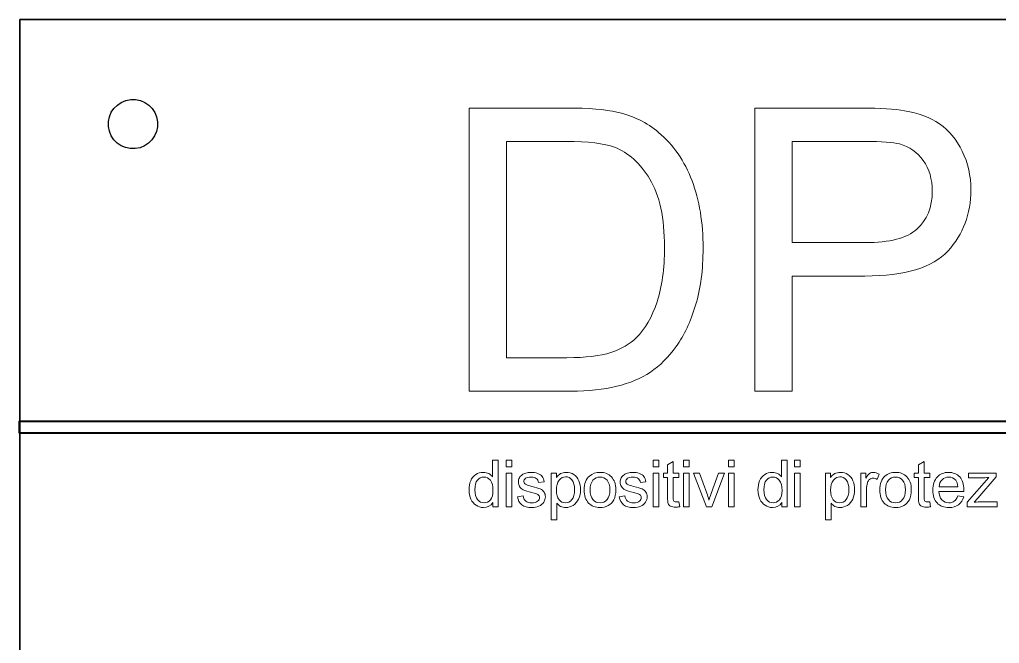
# Model space of a CAD drawing. Header units: inches. Extents: x -366 to -64, y -4 to 526.
# Drawn here: x -366.2 to -207.2, y 424.8 to 526.2 of the extents above; entities that cross this region are included whole.
import ezdxf

# ---------------------------------------------------------------- set-up
doc = ezdxf.new("R2010")
doc.units = ezdxf.units.IN
doc.header["$MEASUREMENT"] = 0
doc.layers.add('holes', color=7, linetype='Continuous')
doc.layers.add('incisione', color=7, linetype='Continuous')

msp = doc.modelspace()

# ---------------------------------------------------------------- linework, layer by layer
at = {"layer": 'holes', "color": 7, "lineweight": 30}
msp.add_open_spline([(-351.82, 508.82), (-351.61, 506.62), (-349.66, 505), (-347.46, 505.21), (-345.26, 505.41), (-343.65, 507.36), (-343.85, 509.56), (-344.06, 511.76), (-346.01, 513.38), (-348.21, 513.17), (-350.41, 512.97), (-352.03, 511.02), (-351.82, 508.82)], degree=3, knots=[0, 0, 0, 0, 1, 1, 1, 2, 2, 2, 3, 3, 3, 4, 4, 4, 4], dxfattribs=at)
at = {"layer": 'incisione', "color": 7, "lineweight": 35}
msp.add_lwpolyline([(-366.21, 526.17), (-366.21, 49.67), (-366.21, 48.39), (-366.21, -4.01), (-289.9, -4.01), (-289.9, 46.29), (-64.21, 46.29), (-64.21, 526.17), (-366.21, 526.17)], dxfattribs=at)
at = {"layer": 'incisione', "color": 7, "lineweight": 40}
msp.add_lwpolyline([(-366.24, 458.97), (-366.24, 460.92), (-64.21, 460.92), (-64.21, 458.97), (-366.24, 458.97)], dxfattribs=at)
at = {"layer": 'incisione', "color": 7, "lineweight": 9}
for points in [[(-287.24, 453.52), (-287.24, 454.59), (-286.31, 454.59), (-286.31, 453.52), (-287.24, 453.52)], [(-263.4, 453.52), (-263.4, 454.59), (-262.48, 454.59), (-262.48, 453.52), (-263.4, 453.52)], [(-258.45, 453.52), (-258.45, 454.59), (-257.52, 454.59), (-257.52, 453.52), (-258.45, 453.52)], [(-251.15, 453.52), (-251.15, 454.59), (-250.22, 454.59), (-250.22, 453.52), (-251.15, 453.52)], [(-240.43, 453.52), (-240.43, 454.59), (-239.5, 454.59), (-239.5, 453.52), (-240.43, 453.52)], [(-287.24, 447.04), (-287.24, 452.51), (-286.31, 452.51), (-286.31, 447.04), (-287.24, 447.04)], [(-263.4, 447.04), (-263.4, 452.51), (-262.48, 452.51), (-262.48, 447.04), (-263.4, 447.04)], [(-258.45, 447.04), (-258.45, 452.51), (-257.52, 452.51), (-257.52, 447.04), (-258.45, 447.04)], [(-251.15, 447.04), (-251.15, 452.51), (-250.22, 452.51), (-250.22, 447.04), (-251.15, 447.04)], [(-240.43, 447.04), (-240.43, 452.51), (-239.5, 452.51), (-239.5, 447.04), (-240.43, 447.04)]]:
    msp.add_lwpolyline(points, dxfattribs=at)
for points, knots in [([(-293.28, 465.83), (-293.28, 465.83), (-293.28, 511.8), (-293.28, 511.8), (-293.28, 511.8), (-277.45, 511.8), (-277.45, 511.8), (-273.87, 511.8), (-271.14, 511.58), (-269.26, 511.14), (-266.63, 510.54), (-264.38, 509.44), (-262.52, 507.85), (-260.09, 505.8), (-258.28, 503.18), (-257.08, 500), (-255.88, 496.81), (-255.28, 493.16), (-255.28, 489.07), (-255.28, 485.57), (-255.68, 482.48), (-256.5, 479.78), (-257.31, 477.09), (-258.36, 474.85), (-259.63, 473.09), (-260.91, 471.32), (-262.31, 469.93), (-263.82, 468.92), (-265.34, 467.9), (-267.17, 467.13), (-269.31, 466.61), (-271.45, 466.09), (-273.91, 465.83), (-276.69, 465.83), (-276.69, 465.83), (-293.28, 465.83), (-293.28, 465.83)], [0, 0, 0, 0, 1, 1, 1, 2, 2, 2, 3, 3, 3, 4, 4, 4, 5, 5, 5, 6, 6, 6, 7, 7, 7, 8, 8, 8, 9, 9, 9, 10, 10, 10, 11, 11, 11, 12, 12, 12, 12]), ([(-246.9, 465.83), (-246.9, 465.83), (-246.9, 511.8), (-246.9, 511.8), (-246.9, 511.8), (-229.56, 511.8), (-229.56, 511.8), (-226.51, 511.8), (-224.18, 511.66), (-222.57, 511.36), (-220.31, 510.99), (-218.42, 510.27), (-216.89, 509.22), (-215.36, 508.16), (-214.14, 506.68), (-213.21, 504.78), (-212.28, 502.88), (-211.81, 500.78), (-211.81, 498.51), (-211.81, 494.6), (-213.05, 491.29), (-215.54, 488.58), (-218.03, 485.87), (-222.52, 484.52), (-229.03, 484.52), (-229.03, 484.52), (-240.82, 484.52), (-240.82, 484.52), (-240.82, 484.52), (-240.82, 465.83), (-240.82, 465.83), (-240.82, 465.83), (-246.9, 465.83), (-246.9, 465.83)], [0, 0, 0, 0, 1, 1, 1, 2, 2, 2, 3, 3, 3, 4, 4, 4, 5, 5, 5, 6, 6, 6, 7, 7, 7, 8, 8, 8, 9, 9, 9, 10, 10, 10, 11, 11, 11, 11]), ([(-287.2, 471.25), (-287.2, 471.25), (-277.38, 471.25), (-277.38, 471.25), (-274.35, 471.25), (-271.97, 471.54), (-270.25, 472.1), (-268.52, 472.66), (-267.15, 473.46), (-266.13, 474.48), (-264.68, 475.93), (-263.56, 477.87), (-262.75, 480.3), (-261.95, 482.74), (-261.55, 485.69), (-261.55, 489.16), (-261.55, 493.97), (-262.34, 497.66), (-263.92, 500.25), (-265.49, 502.83), (-267.41, 504.56), (-269.67, 505.44), (-271.3, 506.06), (-273.92, 506.38), (-277.54, 506.38), (-277.54, 506.38), (-287.2, 506.38), (-287.2, 506.38), (-287.2, 506.38), (-287.2, 471.25), (-287.2, 471.25)], [0, 0, 0, 0, 1, 1, 1, 2, 2, 2, 3, 3, 3, 4, 4, 4, 5, 5, 5, 6, 6, 6, 7, 7, 7, 8, 8, 8, 9, 9, 9, 10, 10, 10, 10]), ([(-240.82, 489.94), (-240.82, 489.94), (-228.93, 489.94), (-228.93, 489.94), (-225, 489.94), (-222.21, 490.68), (-220.56, 492.14), (-218.91, 493.6), (-218.08, 495.66), (-218.08, 498.32), (-218.08, 500.24), (-218.57, 501.89), (-219.54, 503.26), (-220.51, 504.63), (-221.79, 505.53), (-223.38, 505.97), (-224.41, 506.24), (-226.3, 506.38), (-229.06, 506.38), (-229.06, 506.38), (-240.82, 506.38), (-240.82, 506.38), (-240.82, 506.38), (-240.82, 489.94), (-240.82, 489.94)], [0, 0, 0, 0, 1, 1, 1, 2, 2, 2, 3, 3, 3, 4, 4, 4, 5, 5, 5, 6, 6, 6, 7, 7, 7, 8, 8, 8, 8]), ([(-289.4, 447.04), (-289.4, 447.04), (-289.4, 447.73), (-289.4, 447.73), (-289.75, 447.19), (-290.26, 446.92), (-290.93, 446.92), (-291.37, 446.92), (-291.77, 447.04), (-292.13, 447.28), (-292.5, 447.52), (-292.78, 447.85), (-292.98, 448.28), (-293.18, 448.71), (-293.28, 449.21), (-293.28, 449.77), (-293.28, 450.32), (-293.19, 450.81), (-293.01, 451.26), (-292.83, 451.7), (-292.56, 452.04), (-292.19, 452.28), (-291.83, 452.51), (-291.42, 452.63), (-290.97, 452.63), (-290.64, 452.63), (-290.35, 452.56), (-290.09, 452.42), (-289.83, 452.29), (-289.62, 452.1), (-289.46, 451.88), (-289.46, 451.88), (-289.46, 454.59), (-289.46, 454.59), (-289.46, 454.59), (-288.54, 454.59), (-288.54, 454.59), (-288.54, 454.59), (-288.54, 447.04), (-288.54, 447.04), (-288.54, 447.04), (-289.4, 447.04), (-289.4, 447.04)], [0, 0, 0, 0, 1, 1, 1, 2, 2, 2, 3, 3, 3, 4, 4, 4, 5, 5, 5, 6, 6, 6, 7, 7, 7, 8, 8, 8, 9, 9, 9, 10, 10, 10, 11, 11, 11, 12, 12, 12, 13, 13, 13, 14, 14, 14, 14]), ([(-259.2, 447.87), (-259.2, 447.87), (-259.07, 447.05), (-259.07, 447.05), (-259.33, 447), (-259.56, 446.97), (-259.77, 446.97), (-260.1, 446.97), (-260.36, 447.02), (-260.55, 447.13), (-260.74, 447.23), (-260.87, 447.37), (-260.94, 447.55), (-261.02, 447.72), (-261.05, 448.09), (-261.05, 448.64), (-261.05, 448.64), (-261.05, 451.79), (-261.05, 451.79), (-261.05, 451.79), (-261.73, 451.79), (-261.73, 451.79), (-261.73, 451.79), (-261.73, 452.51), (-261.73, 452.51), (-261.73, 452.51), (-261.05, 452.51), (-261.05, 452.51), (-261.05, 452.51), (-261.05, 453.86), (-261.05, 453.86), (-261.05, 453.86), (-260.13, 454.42), (-260.13, 454.42), (-260.13, 454.42), (-260.13, 452.51), (-260.13, 452.51), (-260.13, 452.51), (-259.2, 452.51), (-259.2, 452.51), (-259.2, 452.51), (-259.2, 451.79), (-259.2, 451.79), (-259.2, 451.79), (-260.13, 451.79), (-260.13, 451.79), (-260.13, 451.79), (-260.13, 448.59), (-260.13, 448.59), (-260.13, 448.33), (-260.12, 448.16), (-260.08, 448.08), (-260.05, 448), (-260, 447.94), (-259.92, 447.9), (-259.85, 447.86), (-259.75, 447.83), (-259.61, 447.83), (-259.5, 447.83), (-259.37, 447.85), (-259.2, 447.87)], [0, 0, 0, 0, 1, 1, 1, 2, 2, 2, 3, 3, 3, 4, 4, 4, 5, 5, 5, 6, 6, 6, 7, 7, 7, 8, 8, 8, 9, 9, 9, 10, 10, 10, 11, 11, 11, 12, 12, 12, 13, 13, 13, 14, 14, 14, 15, 15, 15, 16, 16, 16, 17, 17, 17, 18, 18, 18, 19, 19, 19, 20, 20, 20, 20]), ([(-242.49, 447.04), (-242.49, 447.04), (-242.49, 447.73), (-242.49, 447.73), (-242.84, 447.19), (-243.34, 446.92), (-244.02, 446.92), (-244.45, 446.92), (-244.85, 447.04), (-245.22, 447.28), (-245.59, 447.52), (-245.87, 447.85), (-246.07, 448.28), (-246.27, 448.71), (-246.37, 449.21), (-246.37, 449.77), (-246.37, 450.32), (-246.28, 450.81), (-246.1, 451.26), (-245.92, 451.7), (-245.64, 452.04), (-245.28, 452.28), (-244.92, 452.51), (-244.51, 452.63), (-244.06, 452.63), (-243.73, 452.63), (-243.44, 452.56), (-243.18, 452.42), (-242.92, 452.29), (-242.71, 452.1), (-242.55, 451.88), (-242.55, 451.88), (-242.55, 454.59), (-242.55, 454.59), (-242.55, 454.59), (-241.63, 454.59), (-241.63, 454.59), (-241.63, 454.59), (-241.63, 447.04), (-241.63, 447.04), (-241.63, 447.04), (-242.49, 447.04), (-242.49, 447.04)], [0, 0, 0, 0, 1, 1, 1, 2, 2, 2, 3, 3, 3, 4, 4, 4, 5, 5, 5, 6, 6, 6, 7, 7, 7, 8, 8, 8, 9, 9, 9, 10, 10, 10, 11, 11, 11, 12, 12, 12, 13, 13, 13, 14, 14, 14, 14]), ([(-218.47, 447.87), (-218.47, 447.87), (-218.34, 447.05), (-218.34, 447.05), (-218.6, 447), (-218.83, 446.97), (-219.04, 446.97), (-219.38, 446.97), (-219.64, 447.02), (-219.82, 447.13), (-220.01, 447.23), (-220.14, 447.37), (-220.21, 447.55), (-220.29, 447.72), (-220.33, 448.09), (-220.33, 448.64), (-220.33, 448.64), (-220.33, 451.79), (-220.33, 451.79), (-220.33, 451.79), (-221.01, 451.79), (-221.01, 451.79), (-221.01, 451.79), (-221.01, 452.51), (-221.01, 452.51), (-221.01, 452.51), (-220.33, 452.51), (-220.33, 452.51), (-220.33, 452.51), (-220.33, 453.86), (-220.33, 453.86), (-220.33, 453.86), (-219.4, 454.42), (-219.4, 454.42), (-219.4, 454.42), (-219.4, 452.51), (-219.4, 452.51), (-219.4, 452.51), (-218.47, 452.51), (-218.47, 452.51), (-218.47, 452.51), (-218.47, 451.79), (-218.47, 451.79), (-218.47, 451.79), (-219.4, 451.79), (-219.4, 451.79), (-219.4, 451.79), (-219.4, 448.59), (-219.4, 448.59), (-219.4, 448.33), (-219.39, 448.16), (-219.36, 448.08), (-219.32, 448), (-219.27, 447.94), (-219.2, 447.9), (-219.12, 447.86), (-219.02, 447.83), (-218.88, 447.83), (-218.78, 447.83), (-218.64, 447.85), (-218.47, 447.87)], [0, 0, 0, 0, 1, 1, 1, 2, 2, 2, 3, 3, 3, 4, 4, 4, 5, 5, 5, 6, 6, 6, 7, 7, 7, 8, 8, 8, 9, 9, 9, 10, 10, 10, 11, 11, 11, 12, 12, 12, 13, 13, 13, 14, 14, 14, 15, 15, 15, 16, 16, 16, 17, 17, 17, 18, 18, 18, 19, 19, 19, 20, 20, 20, 20]), ([(-292.33, 449.77), (-292.33, 449.07), (-292.18, 448.55), (-291.89, 448.2), (-291.59, 447.85), (-291.24, 447.68), (-290.84, 447.68), (-290.44, 447.68), (-290.09, 447.84), (-289.81, 448.18), (-289.53, 448.51), (-289.39, 449.01), (-289.39, 449.69), (-289.39, 450.44), (-289.53, 450.99), (-289.82, 451.34), (-290.11, 451.69), (-290.46, 451.87), (-290.88, 451.87), (-291.3, 451.87), (-291.64, 451.7), (-291.92, 451.36), (-292.19, 451.02), (-292.33, 450.49), (-292.33, 449.77)], [0, 0, 0, 0, 1, 1, 1, 2, 2, 2, 3, 3, 3, 4, 4, 4, 5, 5, 5, 6, 6, 6, 7, 7, 7, 8, 8, 8, 8]), ([(-285.43, 448.67), (-285.43, 448.67), (-284.51, 448.82), (-284.51, 448.82), (-284.46, 448.45), (-284.32, 448.17), (-284.08, 447.97), (-283.85, 447.78), (-283.52, 447.68), (-283.09, 447.68), (-282.67, 447.68), (-282.35, 447.77), (-282.15, 447.94), (-281.94, 448.11), (-281.84, 448.32), (-281.84, 448.55), (-281.84, 448.76), (-281.93, 448.92), (-282.11, 449.04), (-282.24, 449.13), (-282.55, 449.23), (-283.06, 449.36), (-283.74, 449.53), (-284.21, 449.68), (-284.47, 449.8), (-284.73, 449.93), (-284.93, 450.1), (-285.07, 450.32), (-285.21, 450.54), (-285.27, 450.79), (-285.27, 451.06), (-285.27, 451.3), (-285.22, 451.53), (-285.11, 451.73), (-284.99, 451.94), (-284.84, 452.11), (-284.65, 452.25), (-284.51, 452.36), (-284.31, 452.45), (-284.06, 452.52), (-283.81, 452.6), (-283.54, 452.63), (-283.26, 452.63), (-282.83, 452.63), (-282.45, 452.57), (-282.13, 452.45), (-281.8, 452.32), (-281.56, 452.16), (-281.41, 451.95), (-281.26, 451.73), (-281.15, 451.45), (-281.09, 451.1), (-281.09, 451.1), (-282, 450.97), (-282, 450.97), (-282.04, 451.26), (-282.16, 451.48), (-282.36, 451.63), (-282.55, 451.79), (-282.83, 451.87), (-283.19, 451.87), (-283.62, 451.87), (-283.92, 451.8), (-284.1, 451.66), (-284.29, 451.52), (-284.38, 451.35), (-284.38, 451.17), (-284.38, 451.05), (-284.34, 450.94), (-284.26, 450.84), (-284.19, 450.74), (-284.07, 450.66), (-283.91, 450.59), (-283.82, 450.56), (-283.54, 450.48), (-283.09, 450.36), (-282.43, 450.18), (-281.98, 450.04), (-281.72, 449.93), (-281.46, 449.82), (-281.25, 449.65), (-281.11, 449.44), (-280.96, 449.23), (-280.88, 448.96), (-280.88, 448.65), (-280.88, 448.34), (-280.98, 448.05), (-281.16, 447.77), (-281.34, 447.5), (-281.6, 447.29), (-281.94, 447.14), (-282.28, 446.99), (-282.66, 446.92), (-283.09, 446.92), (-283.8, 446.92), (-284.34, 447.06), (-284.71, 447.36), (-285.09, 447.65), (-285.32, 448.09), (-285.43, 448.67)], [0, 0, 0, 0, 1, 1, 1, 2, 2, 2, 3, 3, 3, 4, 4, 4, 5, 5, 5, 6, 6, 6, 7, 7, 7, 8, 8, 8, 9, 9, 9, 10, 10, 10, 11, 11, 11, 12, 12, 12, 13, 13, 13, 14, 14, 14, 15, 15, 15, 16, 16, 16, 17, 17, 17, 18, 18, 18, 19, 19, 19, 20, 20, 20, 21, 21, 21, 22, 22, 22, 23, 23, 23, 24, 24, 24, 25, 25, 25, 26, 26, 26, 27, 27, 27, 28, 28, 28, 29, 29, 29, 30, 30, 30, 31, 31, 31, 32, 32, 32, 33, 33, 33, 33]), ([(-279.94, 444.94), (-279.94, 444.94), (-279.94, 452.51), (-279.94, 452.51), (-279.94, 452.51), (-279.1, 452.51), (-279.1, 452.51), (-279.1, 452.51), (-279.1, 451.8), (-279.1, 451.8), (-278.9, 452.08), (-278.67, 452.29), (-278.42, 452.42), (-278.17, 452.56), (-277.87, 452.63), (-277.51, 452.63), (-277.04, 452.63), (-276.63, 452.51), (-276.27, 452.27), (-275.92, 452.03), (-275.65, 451.69), (-275.47, 451.26), (-275.28, 450.82), (-275.19, 450.34), (-275.19, 449.82), (-275.19, 449.26), (-275.29, 448.75), (-275.49, 448.3), (-275.69, 447.86), (-275.99, 447.51), (-276.37, 447.27), (-276.75, 447.04), (-277.15, 446.92), (-277.58, 446.92), (-277.89, 446.92), (-278.16, 446.98), (-278.41, 447.11), (-278.65, 447.24), (-278.86, 447.41), (-279.01, 447.61), (-279.01, 447.61), (-279.01, 444.94), (-279.01, 444.94), (-279.01, 444.94), (-279.94, 444.94), (-279.94, 444.94)], [0, 0, 0, 0, 1, 1, 1, 2, 2, 2, 3, 3, 3, 4, 4, 4, 5, 5, 5, 6, 6, 6, 7, 7, 7, 8, 8, 8, 9, 9, 9, 10, 10, 10, 11, 11, 11, 12, 12, 12, 13, 13, 13, 14, 14, 14, 15, 15, 15, 15]), ([(-279.1, 449.74), (-279.1, 449.04), (-278.96, 448.52), (-278.67, 448.18), (-278.39, 447.85), (-278.04, 447.68), (-277.64, 447.68), (-277.23, 447.68), (-276.87, 447.85), (-276.58, 448.2), (-276.29, 448.55), (-276.14, 449.09), (-276.14, 449.82), (-276.14, 450.52), (-276.28, 451.04), (-276.57, 451.39), (-276.86, 451.73), (-277.2, 451.91), (-277.6, 451.91), (-277.99, 451.91), (-278.34, 451.72), (-278.65, 451.35), (-278.95, 450.98), (-279.1, 450.45), (-279.1, 449.74)], [0, 0, 0, 0, 1, 1, 1, 2, 2, 2, 3, 3, 3, 4, 4, 4, 5, 5, 5, 6, 6, 6, 7, 7, 7, 8, 8, 8, 8]), ([(-274.58, 449.77), (-274.58, 450.79), (-274.3, 451.54), (-273.73, 452.03), (-273.26, 452.43), (-272.69, 452.63), (-272.01, 452.63), (-271.26, 452.63), (-270.65, 452.39), (-270.17, 451.89), (-269.69, 451.4), (-269.45, 450.72), (-269.45, 449.85), (-269.45, 449.15), (-269.56, 448.59), (-269.77, 448.19), (-269.98, 447.79), (-270.29, 447.47), (-270.69, 447.25), (-271.1, 447.03), (-271.54, 446.92), (-272.01, 446.92), (-272.78, 446.92), (-273.4, 447.16), (-273.87, 447.65), (-274.34, 448.14), (-274.58, 448.85), (-274.58, 449.77)], [0, 0, 0, 0, 1, 1, 1, 2, 2, 2, 3, 3, 3, 4, 4, 4, 5, 5, 5, 6, 6, 6, 7, 7, 7, 8, 8, 8, 9, 9, 9, 9]), ([(-273.63, 449.77), (-273.63, 449.07), (-273.47, 448.55), (-273.17, 448.2), (-272.86, 447.85), (-272.48, 447.68), (-272.01, 447.68), (-271.55, 447.68), (-271.17, 447.85), (-270.87, 448.2), (-270.56, 448.55), (-270.41, 449.09), (-270.41, 449.81), (-270.41, 450.48), (-270.56, 450.99), (-270.87, 451.34), (-271.17, 451.69), (-271.56, 451.87), (-272.01, 451.87), (-272.48, 451.87), (-272.86, 451.69), (-273.17, 451.35), (-273.47, 451), (-273.63, 450.48), (-273.63, 449.77)], [0, 0, 0, 0, 1, 1, 1, 2, 2, 2, 3, 3, 3, 4, 4, 4, 5, 5, 5, 6, 6, 6, 7, 7, 7, 8, 8, 8, 8]), ([(-268.9, 448.67), (-268.9, 448.67), (-267.98, 448.82), (-267.98, 448.82), (-267.93, 448.45), (-267.78, 448.17), (-267.55, 447.97), (-267.31, 447.78), (-266.99, 447.68), (-266.56, 447.68), (-266.14, 447.68), (-265.82, 447.77), (-265.62, 447.94), (-265.41, 448.11), (-265.31, 448.32), (-265.31, 448.55), (-265.31, 448.76), (-265.4, 448.92), (-265.58, 449.04), (-265.71, 449.13), (-266.02, 449.23), (-266.53, 449.36), (-267.21, 449.53), (-267.68, 449.68), (-267.94, 449.8), (-268.2, 449.93), (-268.4, 450.1), (-268.54, 450.32), (-268.67, 450.54), (-268.74, 450.79), (-268.74, 451.06), (-268.74, 451.3), (-268.69, 451.53), (-268.57, 451.73), (-268.46, 451.94), (-268.31, 452.11), (-268.12, 452.25), (-267.97, 452.36), (-267.78, 452.45), (-267.53, 452.52), (-267.28, 452.6), (-267.01, 452.63), (-266.73, 452.63), (-266.3, 452.63), (-265.92, 452.57), (-265.6, 452.45), (-265.27, 452.32), (-265.03, 452.16), (-264.88, 451.95), (-264.72, 451.73), (-264.62, 451.45), (-264.56, 451.1), (-264.56, 451.1), (-265.47, 450.97), (-265.47, 450.97), (-265.51, 451.26), (-265.63, 451.48), (-265.82, 451.63), (-266.02, 451.79), (-266.3, 451.87), (-266.66, 451.87), (-267.09, 451.87), (-267.39, 451.8), (-267.57, 451.66), (-267.75, 451.52), (-267.85, 451.35), (-267.85, 451.17), (-267.85, 451.05), (-267.81, 450.94), (-267.73, 450.84), (-267.66, 450.74), (-267.54, 450.66), (-267.38, 450.59), (-267.28, 450.56), (-267.01, 450.48), (-266.56, 450.36), (-265.9, 450.18), (-265.44, 450.04), (-265.19, 449.93), (-264.93, 449.82), (-264.72, 449.65), (-264.58, 449.44), (-264.43, 449.23), (-264.35, 448.96), (-264.35, 448.65), (-264.35, 448.34), (-264.44, 448.05), (-264.62, 447.77), (-264.8, 447.5), (-265.06, 447.29), (-265.4, 447.14), (-265.74, 446.99), (-266.13, 446.92), (-266.56, 446.92), (-267.27, 446.92), (-267.81, 447.06), (-268.18, 447.36), (-268.56, 447.65), (-268.79, 448.09), (-268.9, 448.67)], [0, 0, 0, 0, 1, 1, 1, 2, 2, 2, 3, 3, 3, 4, 4, 4, 5, 5, 5, 6, 6, 6, 7, 7, 7, 8, 8, 8, 9, 9, 9, 10, 10, 10, 11, 11, 11, 12, 12, 12, 13, 13, 13, 14, 14, 14, 15, 15, 15, 16, 16, 16, 17, 17, 17, 18, 18, 18, 19, 19, 19, 20, 20, 20, 21, 21, 21, 22, 22, 22, 23, 23, 23, 24, 24, 24, 25, 25, 25, 26, 26, 26, 27, 27, 27, 28, 28, 28, 29, 29, 29, 30, 30, 30, 31, 31, 31, 32, 32, 32, 33, 33, 33, 33]), ([(-254.75, 447.04), (-254.75, 447.04), (-256.83, 452.51), (-256.83, 452.51), (-256.83, 452.51), (-255.85, 452.51), (-255.85, 452.51), (-255.85, 452.51), (-254.68, 449.23), (-254.68, 449.23), (-254.55, 448.88), (-254.43, 448.51), (-254.33, 448.13), (-254.24, 448.42), (-254.13, 448.77), (-253.98, 449.17), (-253.98, 449.17), (-252.77, 452.51), (-252.77, 452.51), (-252.77, 452.51), (-251.81, 452.51), (-251.81, 452.51), (-251.81, 452.51), (-253.88, 447.04), (-253.88, 447.04), (-253.88, 447.04), (-254.75, 447.04), (-254.75, 447.04)], [0, 0, 0, 0, 1, 1, 1, 2, 2, 2, 3, 3, 3, 4, 4, 4, 5, 5, 5, 6, 6, 6, 7, 7, 7, 8, 8, 8, 9, 9, 9, 9]), ([(-245.42, 449.77), (-245.42, 449.07), (-245.27, 448.55), (-244.98, 448.2), (-244.68, 447.85), (-244.33, 447.68), (-243.93, 447.68), (-243.53, 447.68), (-243.18, 447.84), (-242.9, 448.18), (-242.61, 448.51), (-242.47, 449.01), (-242.47, 449.69), (-242.47, 450.44), (-242.62, 450.99), (-242.91, 451.34), (-243.19, 451.69), (-243.55, 451.87), (-243.97, 451.87), (-244.38, 451.87), (-244.73, 451.7), (-245, 451.36), (-245.28, 451.02), (-245.42, 450.49), (-245.42, 449.77)], [0, 0, 0, 0, 1, 1, 1, 2, 2, 2, 3, 3, 3, 4, 4, 4, 5, 5, 5, 6, 6, 6, 7, 7, 7, 8, 8, 8, 8]), ([(-235.42, 444.94), (-235.42, 444.94), (-235.42, 452.51), (-235.42, 452.51), (-235.42, 452.51), (-234.58, 452.51), (-234.58, 452.51), (-234.58, 452.51), (-234.58, 451.8), (-234.58, 451.8), (-234.38, 452.08), (-234.16, 452.29), (-233.91, 452.42), (-233.65, 452.56), (-233.35, 452.63), (-232.99, 452.63), (-232.53, 452.63), (-232.11, 452.51), (-231.76, 452.27), (-231.4, 452.03), (-231.13, 451.69), (-230.95, 451.26), (-230.77, 450.82), (-230.68, 450.34), (-230.68, 449.82), (-230.68, 449.26), (-230.78, 448.75), (-230.98, 448.3), (-231.18, 447.86), (-231.47, 447.51), (-231.85, 447.27), (-232.24, 447.04), (-232.64, 446.92), (-233.06, 446.92), (-233.37, 446.92), (-233.65, 446.98), (-233.89, 447.11), (-234.14, 447.24), (-234.34, 447.41), (-234.5, 447.61), (-234.5, 447.61), (-234.5, 444.94), (-234.5, 444.94), (-234.5, 444.94), (-235.42, 444.94), (-235.42, 444.94)], [0, 0, 0, 0, 1, 1, 1, 2, 2, 2, 3, 3, 3, 4, 4, 4, 5, 5, 5, 6, 6, 6, 7, 7, 7, 8, 8, 8, 9, 9, 9, 10, 10, 10, 11, 11, 11, 12, 12, 12, 13, 13, 13, 14, 14, 14, 15, 15, 15, 15]), ([(-234.59, 449.74), (-234.59, 449.04), (-234.44, 448.52), (-234.16, 448.18), (-233.87, 447.85), (-233.53, 447.68), (-233.12, 447.68), (-232.71, 447.68), (-232.36, 447.85), (-232.06, 448.2), (-231.77, 448.55), (-231.62, 449.09), (-231.62, 449.82), (-231.62, 450.52), (-231.77, 451.04), (-232.05, 451.39), (-232.34, 451.73), (-232.68, 451.91), (-233.08, 451.91), (-233.48, 451.91), (-233.83, 451.72), (-234.13, 451.35), (-234.43, 450.98), (-234.59, 450.45), (-234.59, 449.74)], [0, 0, 0, 0, 1, 1, 1, 2, 2, 2, 3, 3, 3, 4, 4, 4, 5, 5, 5, 6, 6, 6, 7, 7, 7, 8, 8, 8, 8]), ([(-229.67, 447.04), (-229.67, 447.04), (-229.67, 452.51), (-229.67, 452.51), (-229.67, 452.51), (-228.84, 452.51), (-228.84, 452.51), (-228.84, 452.51), (-228.84, 451.68), (-228.84, 451.68), (-228.63, 452.07), (-228.43, 452.32), (-228.25, 452.45), (-228.07, 452.57), (-227.87, 452.63), (-227.66, 452.63), (-227.34, 452.63), (-227.03, 452.53), (-226.7, 452.33), (-226.7, 452.33), (-227.02, 451.47), (-227.02, 451.47), (-227.25, 451.61), (-227.48, 451.68), (-227.7, 451.68), (-227.9, 451.68), (-228.09, 451.61), (-228.25, 451.49), (-228.41, 451.37), (-228.52, 451.2), (-228.59, 450.99), (-228.7, 450.66), (-228.75, 450.29), (-228.75, 449.9), (-228.75, 449.9), (-228.75, 447.04), (-228.75, 447.04), (-228.75, 447.04), (-229.67, 447.04), (-229.67, 447.04)], [0, 0, 0, 0, 1, 1, 1, 2, 2, 2, 3, 3, 3, 4, 4, 4, 5, 5, 5, 6, 6, 6, 7, 7, 7, 8, 8, 8, 9, 9, 9, 10, 10, 10, 11, 11, 11, 12, 12, 12, 13, 13, 13, 13]), ([(-226.6, 449.77), (-226.6, 450.79), (-226.32, 451.54), (-225.76, 452.03), (-225.29, 452.43), (-224.71, 452.63), (-224.04, 452.63), (-223.29, 452.63), (-222.67, 452.39), (-222.19, 451.89), (-221.72, 451.4), (-221.48, 450.72), (-221.48, 449.85), (-221.48, 449.15), (-221.58, 448.59), (-221.79, 448.19), (-222.01, 447.79), (-222.31, 447.47), (-222.72, 447.25), (-223.12, 447.03), (-223.56, 446.92), (-224.04, 446.92), (-224.8, 446.92), (-225.42, 447.16), (-225.89, 447.65), (-226.37, 448.14), (-226.6, 448.85), (-226.6, 449.77)], [0, 0, 0, 0, 1, 1, 1, 2, 2, 2, 3, 3, 3, 4, 4, 4, 5, 5, 5, 6, 6, 6, 7, 7, 7, 8, 8, 8, 9, 9, 9, 9]), ([(-225.65, 449.77), (-225.65, 449.07), (-225.5, 448.55), (-225.19, 448.2), (-224.89, 447.85), (-224.5, 447.68), (-224.04, 447.68), (-223.58, 447.68), (-223.19, 447.85), (-222.89, 448.2), (-222.58, 448.55), (-222.43, 449.09), (-222.43, 449.81), (-222.43, 450.48), (-222.58, 450.99), (-222.89, 451.34), (-223.2, 451.69), (-223.58, 451.87), (-224.04, 451.87), (-224.5, 451.87), (-224.89, 451.69), (-225.19, 451.35), (-225.5, 451), (-225.65, 450.48), (-225.65, 449.77)], [0, 0, 0, 0, 1, 1, 1, 2, 2, 2, 3, 3, 3, 4, 4, 4, 5, 5, 5, 6, 6, 6, 7, 7, 7, 8, 8, 8, 8]), ([(-213.93, 448.8), (-213.93, 448.8), (-212.97, 448.68), (-212.97, 448.68), (-213.12, 448.12), (-213.4, 447.69), (-213.81, 447.38), (-214.22, 447.07), (-214.74, 446.92), (-215.37, 446.92), (-216.17, 446.92), (-216.81, 447.16), (-217.28, 447.66), (-217.75, 448.15), (-217.98, 448.84), (-217.98, 449.73), (-217.98, 450.65), (-217.74, 451.36), (-217.27, 451.87), (-216.8, 452.38), (-216.18, 452.63), (-215.43, 452.63), (-214.69, 452.63), (-214.1, 452.38), (-213.63, 451.89), (-213.17, 451.39), (-212.94, 450.69), (-212.94, 449.79), (-212.94, 449.73), (-212.94, 449.65), (-212.94, 449.54), (-212.94, 449.54), (-217.02, 449.54), (-217.02, 449.54), (-216.99, 448.94), (-216.82, 448.48), (-216.51, 448.16), (-216.21, 447.84), (-215.83, 447.68), (-215.37, 447.68), (-215.03, 447.68), (-214.74, 447.77), (-214.5, 447.95), (-214.26, 448.13), (-214.07, 448.41), (-213.93, 448.8)], [0, 0, 0, 0, 1, 1, 1, 2, 2, 2, 3, 3, 3, 4, 4, 4, 5, 5, 5, 6, 6, 6, 7, 7, 7, 8, 8, 8, 9, 9, 9, 10, 10, 10, 11, 11, 11, 12, 12, 12, 13, 13, 13, 14, 14, 14, 15, 15, 15, 15]), ([(-216.97, 450.3), (-216.97, 450.3), (-213.92, 450.3), (-213.92, 450.3), (-213.96, 450.76), (-214.08, 451.11), (-214.27, 451.34), (-214.56, 451.69), (-214.95, 451.87), (-215.42, 451.87), (-215.84, 451.87), (-216.2, 451.73), (-216.49, 451.44), (-216.78, 451.16), (-216.94, 450.78), (-216.97, 450.3)], [0, 0, 0, 0, 1, 1, 1, 2, 2, 2, 3, 3, 3, 4, 4, 4, 5, 5, 5, 5]), ([(-212.4, 447.04), (-212.4, 447.04), (-212.4, 447.79), (-212.4, 447.79), (-212.4, 447.79), (-208.92, 451.79), (-208.92, 451.79), (-209.31, 451.77), (-209.66, 451.76), (-209.96, 451.76), (-209.96, 451.76), (-212.19, 451.76), (-212.19, 451.76), (-212.19, 451.76), (-212.19, 452.51), (-212.19, 452.51), (-212.19, 452.51), (-207.72, 452.51), (-207.72, 452.51), (-207.72, 452.51), (-207.72, 451.9), (-207.72, 451.9), (-207.72, 451.9), (-210.69, 448.43), (-210.69, 448.43), (-210.69, 448.43), (-211.26, 447.79), (-211.26, 447.79), (-210.84, 447.82), (-210.45, 447.84), (-210.09, 447.84), (-210.09, 447.84), (-207.56, 447.84), (-207.56, 447.84), (-207.56, 447.84), (-207.56, 447.04), (-207.56, 447.04), (-207.56, 447.04), (-212.4, 447.04), (-212.4, 447.04)], [0, 0, 0, 0, 1, 1, 1, 2, 2, 2, 3, 3, 3, 4, 4, 4, 5, 5, 5, 6, 6, 6, 7, 7, 7, 8, 8, 8, 9, 9, 9, 10, 10, 10, 11, 11, 11, 12, 12, 12, 13, 13, 13, 13])]:
    msp.add_open_spline(points, degree=3, knots=knots, dxfattribs=at)

doc.saveas('drawing.dxf')
